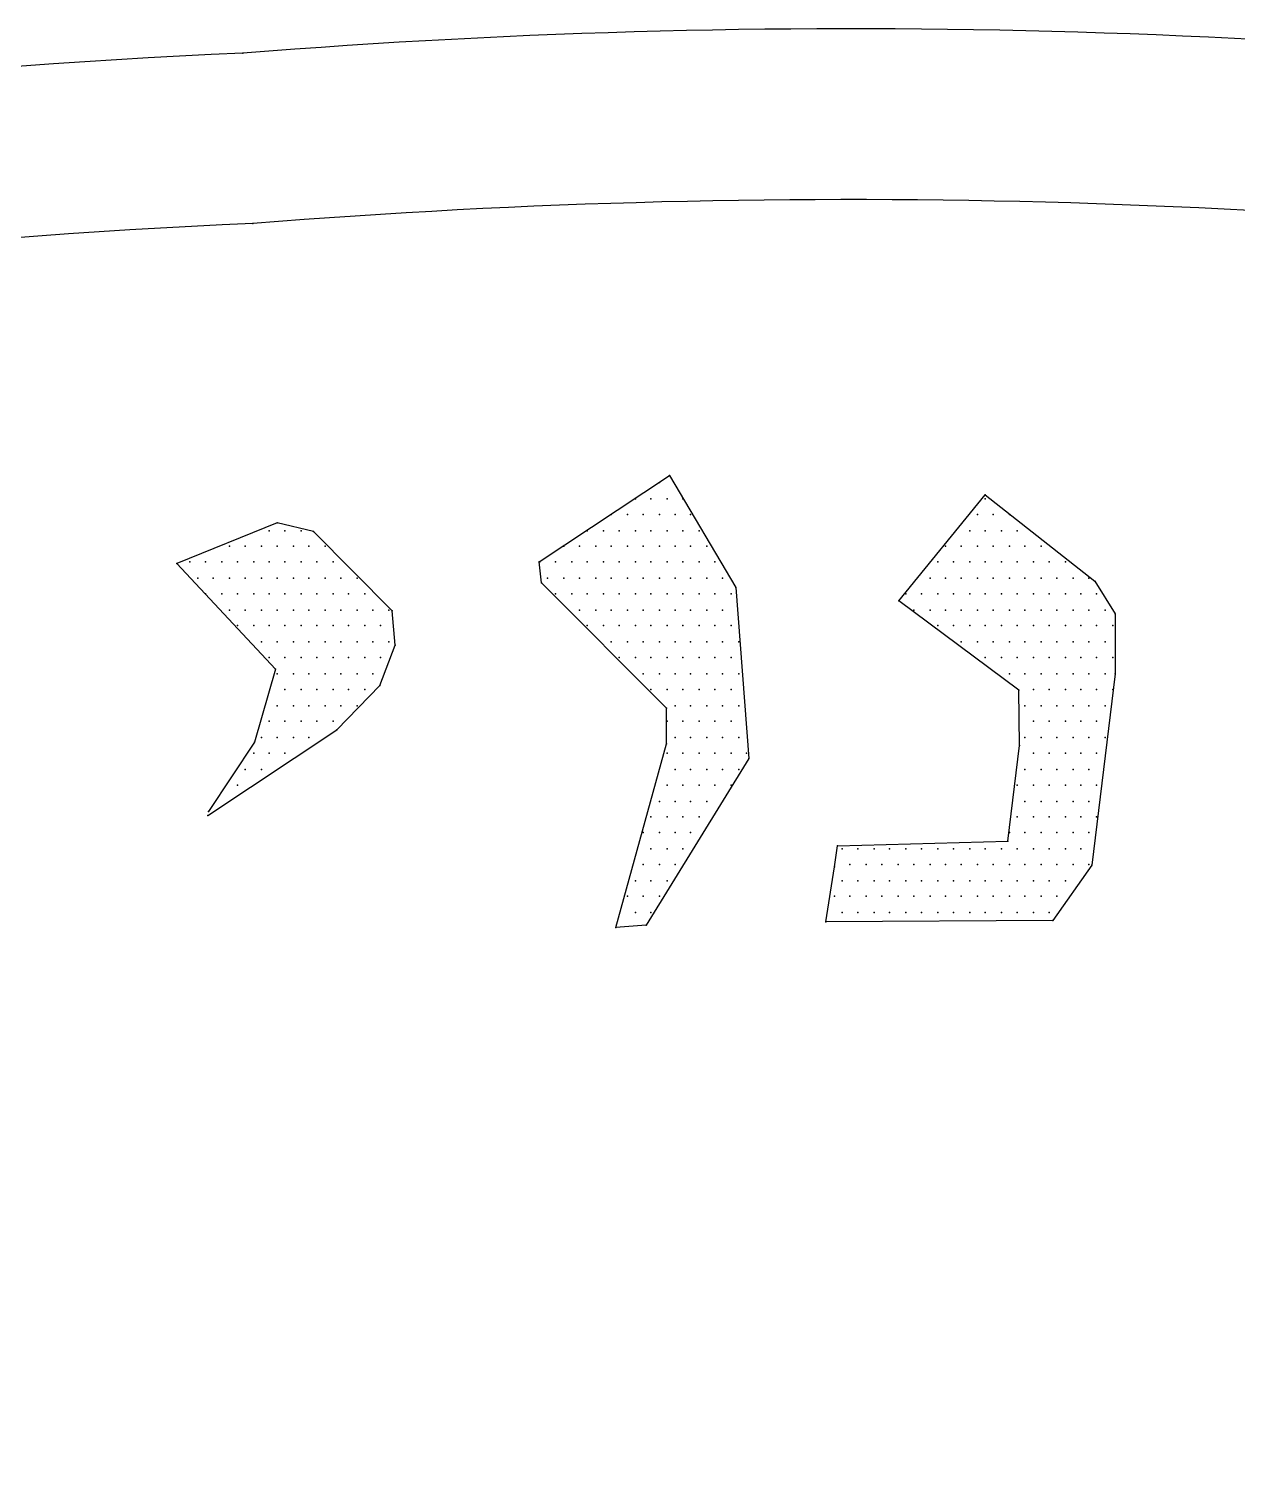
# Model space of a CAD drawing. Extents: x 180421 to 182279, y 668879 to 669787.
# Drawn here: x 180596.57 to 180604.77, y 669624.46 to 669634.25 of the extents above; entities that cross this region are included whole.
import ezdxf

# ---------------------------------------------------------------- set-up
doc = ezdxf.new("R2010")
doc.units = 0
doc.header["$LTSCALE"] = 2.5
doc.header["$MEASUREMENT"] = 0
doc.layers.get('0').update_dxf_attribs({"linetype": 'CONTINUOUS'})
doc.layers.add('KOTERET', color=1, linetype='CONTINUOUS')

# ---------------------------------------------------------------- blocks, each defined once
blk = doc.blocks.new('elipsa')
at = {"layer": 'KOTERET', "color": 1, "linetype": 'Continuous'}
for points in [[(20.3683, 15.4817, 0.06433), (7.6269, 18.997, 0.055067), (-3.6948, 19.3348, 0.081051), (-17.0697, 16.5849, 0.05642), (-25.5411, 12.204, 0.170965), (-32.0544, 4.6087, 0.076819), (-33.0467, 0.117, 0.118306), (-31.4579, -6.7288, 0.129737), (-26.3803, -12.4978, 0.070189), (-16.4416, -17.7337, 0.047922), (-8.9888, -19.6286, 0.049022), (1.6784, -20.3939, 0.072792), (17.2806, -17.6915, 0.1248), (27.5308, -12.0861, 0.103709), (33.1626, -4.1213, 0.036886), (33.5743, -2.3743, 0.106536), (33.2893, 2.7508, 0.106243), (28.2222, 10.4886, 0.106919), (20.3683, 15.4817)], [(-8.7988, -18.4832, 0.049045), (1.6467, -19.2327, 0.072972), (16.9534, -16.5725, 0.125195), (26.7391, -11.2363, 0.103069), (32.0753, -3.7149, 0.035565), (32.4289, -2.1895, 0.105225), (32.1861, 2.3919, 0.105504), (27.4094, 9.6652, 0.107235), (19.9461, 14.405, 0.064474), (7.4632, 17.8464, 0.055181), (-3.6262, 18.1789, 0.081162), (-16.6527, 15.5029, 0.05669), (-24.9288, 11.217, 0.171614), (-30.9723, 4.1918, 0.076301), (-31.8855, 0.0748, 0.117637), (-30.4181, -6.2062, 0.130118), (-25.7153, -11.5424, 0.070334), (-16.0457, -16.6411, 0.047983), (-8.7988, -18.4832)]]:
    blk.add_lwpolyline(points, format="xyb", dxfattribs=at)
at = {"layer": 'KOTERET', "color": 2, "linetype": 'Continuous'}
for points in [[(-1.6838, 15.8829), (-0.7971, 16.4688)], [(-0.7971, 16.4688), (-0.3484, 15.7087)], [(-0.8657, 16.4213), (-0.8657, 16.4213)], [(-1.0293, 16.3104), (-1.0293, 16.3104)], [(-0.9238, 16.3104), (-0.9238, 16.3104)], [(-0.8129, 16.3104), (-0.8129, 16.3104)], [(-0.7074, 16.3104), (-0.7074, 16.3104)], [(0.76, 15.619), (1.3458, 16.3368)], [(1.3458, 16.3368), (2.0901, 15.7509)], [(1.3458, 16.3104), (1.3458, 16.3104)], [(-3.4626, 16.1468), (-4.1434, 15.8723)], [(-3.2145, 16.0887), (-3.4626, 16.1468)], [(-1.193, 16.2049), (-1.193, 16.2049)], [(-1.0821, 16.2049), (-1.0821, 16.2049)], [(-0.9765, 16.2049), (-0.9765, 16.2049)], [(-0.8657, 16.2049), (-0.8657, 16.2049)], [(-0.7601, 16.2049), (-0.7601, 16.2049)], [(-0.6546, 16.2049), (-0.6546, 16.2049)], [(1.2931, 16.2049), (1.2931, 16.2049)], [(1.3986, 16.2049), (1.3986, 16.2049)], [(1.5095, 16.2049), (1.5095, 16.2049)], [(-3.5153, 16.094), (-3.5153, 16.094)], [(-3.4098, 16.094), (-3.4098, 16.094)], [(-3.2989, 16.094), (-3.2989, 16.094)], [(-2.6814, 15.5504), (-3.2145, 16.0887)], [(-1.3566, 16.094), (-1.3566, 16.094)], [(-1.2457, 16.094), (-1.2457, 16.094)], [(-1.1402, 16.094), (-1.1402, 16.094)], [(-1.0293, 16.094), (-1.0293, 16.094)], [(-0.9238, 16.094), (-0.9238, 16.094)], [(-0.8129, 16.094), (-0.8129, 16.094)], [(-0.7074, 16.094), (-0.7074, 16.094)], [(-0.5965, 16.094), (-0.5965, 16.094)], [(1.2403, 16.094), (1.2403, 16.094)], [(1.3458, 16.094), (1.3458, 16.094)], [(1.4567, 16.094), (1.4567, 16.094)], [(1.5622, 16.094), (1.5622, 16.094)], [(-3.7845, 15.9884), (-3.7845, 15.9884)], [(-3.679, 15.9884), (-3.679, 15.9884)], [(-3.5681, 15.9884), (-3.5681, 15.9884)], [(-3.4626, 15.9884), (-3.4626, 15.9884)], [(-3.3517, 15.9884), (-3.3517, 15.9884)], [(-3.2462, 15.9884), (-3.2462, 15.9884)], [(-3.1353, 15.9884), (-3.1353, 15.9884)], [(-1.5149, 15.9884), (-1.5149, 15.9884)], [(-1.4094, 15.9884), (-1.4094, 15.9884)], [(-1.2985, 15.9884), (-1.2985, 15.9884)], [(-1.193, 15.9884), (-1.193, 15.9884)], [(-1.0821, 15.9884), (-1.0821, 15.9884)], [(-0.9765, 15.9884), (-0.9765, 15.9884)], [(-0.8657, 15.9884), (-0.8657, 15.9884)], [(-0.7601, 15.9884), (-0.7601, 15.9884)], [(-0.6546, 15.9884), (-0.6546, 15.9884)], [(-0.5437, 15.9884), (-0.5437, 15.9884)], [(1.0767, 15.9884), (1.0767, 15.9884)], [(1.1822, 15.9884), (1.1822, 15.9884)], [(1.2931, 15.9884), (1.2931, 15.9884)], [(1.3986, 15.9884), (1.3986, 15.9884)], [(1.5095, 15.9884), (1.5095, 15.9884)], [(1.615, 15.9884), (1.615, 15.9884)], [(1.7259, 15.9884), (1.7259, 15.9884)], [(-4.1434, 15.8723), (-3.4731, 15.1545)], [(-4.0537, 15.8829), (-4.0537, 15.8829)], [(-3.9482, 15.8829), (-3.9482, 15.8829)], [(-3.8373, 15.8829), (-3.8373, 15.8829)], [(-3.7317, 15.8829), (-3.7317, 15.8829)], [(-3.6209, 15.8829), (-3.6209, 15.8829)], [(-3.5153, 15.8829), (-3.5153, 15.8829)], [(-3.4098, 15.8829), (-3.4098, 15.8829)], [(-3.2989, 15.8829), (-3.2989, 15.8829)], [(-3.1934, 15.8829), (-3.1934, 15.8829)], [(-3.0825, 15.8829), (-3.0825, 15.8829)], [(-1.668, 15.7404), (-1.6838, 15.8829)], [(-1.6785, 15.8829), (-1.6785, 15.8829)], [(-1.573, 15.8829), (-1.573, 15.8829)], [(-1.4621, 15.8829), (-1.4621, 15.8829)], [(-1.3566, 15.8829), (-1.3566, 15.8829)], [(-1.2457, 15.8829), (-1.2457, 15.8829)], [(-1.1402, 15.8829), (-1.1402, 15.8829)], [(-1.0293, 15.8829), (-1.0293, 15.8829)], [(-0.9238, 15.8829), (-0.9238, 15.8829)], [(-0.8129, 15.8829), (-0.8129, 15.8829)], [(-0.7074, 15.8829), (-0.7074, 15.8829)], [(-0.5965, 15.8829), (-0.5965, 15.8829)], [(-0.491, 15.8829), (-0.491, 15.8829)], [(1.0239, 15.8829), (1.0239, 15.8829)], [(1.1294, 15.8829), (1.1294, 15.8829)], [(1.2403, 15.8829), (1.2403, 15.8829)], [(1.3458, 15.8829), (1.3458, 15.8829)], [(1.4567, 15.8829), (1.4567, 15.8829)], [(1.5622, 15.8829), (1.5622, 15.8829)], [(1.6731, 15.8829), (1.6731, 15.8829)], [(1.7787, 15.8829), (1.7787, 15.8829)], [(1.8895, 15.8829), (1.8895, 15.8829)], [(-4.0009, 15.772), (-4.0009, 15.772)], [(-3.8954, 15.772), (-3.8954, 15.772)], [(-3.7845, 15.772), (-3.7845, 15.772)], [(-3.679, 15.772), (-3.679, 15.772)], [(-3.5681, 15.772), (-3.5681, 15.772)], [(-3.4626, 15.772), (-3.4626, 15.772)], [(-3.3517, 15.772), (-3.3517, 15.772)], [(-3.2462, 15.772), (-3.2462, 15.772)], [(-3.1353, 15.772), (-3.1353, 15.772)], [(-3.0298, 15.772), (-3.0298, 15.772)], [(-2.9189, 15.772), (-2.9189, 15.772)], [(-1.6258, 15.772), (-1.6258, 15.772)], [(-1.5149, 15.772), (-1.5149, 15.772)], [(-1.4094, 15.772), (-1.4094, 15.772)], [(-1.2985, 15.772), (-1.2985, 15.772)], [(-1.193, 15.772), (-1.193, 15.772)], [(-1.0821, 15.772), (-1.0821, 15.772)], [(-0.9765, 15.772), (-0.9765, 15.772)], [(-0.8657, 15.772), (-0.8657, 15.772)], [(-0.7601, 15.772), (-0.7601, 15.772)], [(-0.6546, 15.772), (-0.6546, 15.772)], [(-0.5437, 15.772), (-0.5437, 15.772)], [(-0.4382, 15.772), (-0.4382, 15.772)], [(0.9711, 15.772), (0.9711, 15.772)], [(1.0767, 15.772), (1.0767, 15.772)], [(1.1822, 15.772), (1.1822, 15.772)], [(1.2931, 15.772), (1.2931, 15.772)], [(1.3986, 15.772), (1.3986, 15.772)], [(1.5095, 15.772), (1.5095, 15.772)], [(1.615, 15.772), (1.615, 15.772)], [(1.7259, 15.772), (1.7259, 15.772)], [(1.8314, 15.772), (1.8314, 15.772)], [(1.9423, 15.772), (1.9423, 15.772)], [(2.0478, 15.772), (2.0478, 15.772)], [(2.0901, 15.7509), (2.2273, 15.5292)], [(-3.9482, 15.6665), (-3.9482, 15.6665)], [(-3.8373, 15.6665), (-3.8373, 15.6665)], [(-3.7317, 15.6665), (-3.7317, 15.6665)], [(-3.6209, 15.6665), (-3.6209, 15.6665)], [(-3.5153, 15.6665), (-3.5153, 15.6665)], [(-3.4098, 15.6665), (-3.4098, 15.6665)], [(-3.2989, 15.6665), (-3.2989, 15.6665)], [(-3.1934, 15.6665), (-3.1934, 15.6665)], [(-3.0825, 15.6665), (-3.0825, 15.6665)], [(-2.977, 15.6665), (-2.977, 15.6665)], [(-2.8661, 15.6665), (-2.8661, 15.6665)], [(-0.8182, 14.8906), (-1.668, 15.7404)], [(-1.573, 15.6665), (-1.573, 15.6665)], [(-1.4621, 15.6665), (-1.4621, 15.6665)], [(-1.3566, 15.6665), (-1.3566, 15.6665)], [(-1.2457, 15.6665), (-1.2457, 15.6665)], [(-1.1402, 15.6665), (-1.1402, 15.6665)], [(-1.0293, 15.6665), (-1.0293, 15.6665)], [(-0.9238, 15.6665), (-0.9238, 15.6665)], [(-0.8129, 15.6665), (-0.8129, 15.6665)], [(-0.7074, 15.6665), (-0.7074, 15.6665)], [(-0.5965, 15.6665), (-0.5965, 15.6665)], [(-0.491, 15.6665), (-0.491, 15.6665)], [(-0.3801, 15.6665), (-0.3801, 15.6665)], [(-0.3484, 15.7087), (-0.2587, 14.5475)], [(0.8075, 15.6665), (0.8075, 15.6665)], [(0.913, 15.6665), (0.913, 15.6665)], [(1.0239, 15.6665), (1.0239, 15.6665)], [(1.1294, 15.6665), (1.1294, 15.6665)], [(1.2403, 15.6665), (1.2403, 15.6665)], [(1.3458, 15.6665), (1.3458, 15.6665)], [(1.4567, 15.6665), (1.4567, 15.6665)], [(1.5622, 15.6665), (1.5622, 15.6665)], [(1.6731, 15.6665), (1.6731, 15.6665)], [(1.7787, 15.6665), (1.7787, 15.6665)], [(1.8895, 15.6665), (1.8895, 15.6665)], [(1.9951, 15.6665), (1.9951, 15.6665)], [(2.1006, 15.6665), (2.1006, 15.6665)], [(-3.7845, 15.5556), (-3.7845, 15.5556)], [(-3.679, 15.5556), (-3.679, 15.5556)], [(-3.5681, 15.5556), (-3.5681, 15.5556)], [(-3.4626, 15.5556), (-3.4626, 15.5556)], [(-3.3517, 15.5556), (-3.3517, 15.5556)], [(-3.2462, 15.5556), (-3.2462, 15.5556)], [(-3.1353, 15.5556), (-3.1353, 15.5556)], [(-3.0298, 15.5556), (-3.0298, 15.5556)], [(-2.9189, 15.5556), (-2.9189, 15.5556)], [(-2.8133, 15.5556), (-2.8133, 15.5556)], [(-2.7025, 15.5556), (-2.7025, 15.5556)], [(-1.4094, 15.5556), (-1.4094, 15.5556)], [(-1.2985, 15.5556), (-1.2985, 15.5556)], [(-1.193, 15.5556), (-1.193, 15.5556)], [(-1.0821, 15.5556), (-1.0821, 15.5556)], [(-0.9765, 15.5556), (-0.9765, 15.5556)], [(-0.8657, 15.5556), (-0.8657, 15.5556)], [(-0.7601, 15.5556), (-0.7601, 15.5556)], [(-0.6546, 15.5556), (-0.6546, 15.5556)], [(-0.5437, 15.5556), (-0.5437, 15.5556)], [(-0.4382, 15.5556), (-0.4382, 15.5556)], [(1.5728, 15.012), (0.76, 15.619)], [(0.8603, 15.5556), (0.8603, 15.5556)], [(0.9711, 15.5556), (0.9711, 15.5556)], [(1.0767, 15.5556), (1.0767, 15.5556)], [(1.1822, 15.5556), (1.1822, 15.5556)], [(1.2931, 15.5556), (1.2931, 15.5556)], [(1.3986, 15.5556), (1.3986, 15.5556)], [(1.5095, 15.5556), (1.5095, 15.5556)], [(1.615, 15.5556), (1.615, 15.5556)], [(1.7259, 15.5556), (1.7259, 15.5556)], [(1.8314, 15.5556), (1.8314, 15.5556)], [(1.9423, 15.5556), (1.9423, 15.5556)], [(2.0478, 15.5556), (2.0478, 15.5556)], [(2.1587, 15.5556), (2.1587, 15.5556)], [(-2.6603, 15.3181), (-2.6814, 15.5504)], [(2.2273, 15.5292), (2.2273, 15.1228)], [(-3.7317, 15.4501), (-3.7317, 15.4501)], [(-3.6209, 15.4501), (-3.6209, 15.4501)], [(-3.5153, 15.4501), (-3.5153, 15.4501)], [(-3.4098, 15.4501), (-3.4098, 15.4501)], [(-3.2989, 15.4501), (-3.2989, 15.4501)], [(-3.1934, 15.4501), (-3.1934, 15.4501)], [(-3.0825, 15.4501), (-3.0825, 15.4501)], [(-2.977, 15.4501), (-2.977, 15.4501)], [(-2.8661, 15.4501), (-2.8661, 15.4501)], [(-2.7606, 15.4501), (-2.7606, 15.4501)], [(-1.3566, 15.4501), (-1.3566, 15.4501)], [(-1.2457, 15.4501), (-1.2457, 15.4501)], [(-1.1402, 15.4501), (-1.1402, 15.4501)], [(-1.0293, 15.4501), (-1.0293, 15.4501)], [(-0.9238, 15.4501), (-0.9238, 15.4501)], [(-0.8129, 15.4501), (-0.8129, 15.4501)], [(-0.7074, 15.4501), (-0.7074, 15.4501)], [(-0.5965, 15.4501), (-0.5965, 15.4501)], [(-0.491, 15.4501), (-0.491, 15.4501)], [(-0.3801, 15.4501), (-0.3801, 15.4501)], [(1.0239, 15.4501), (1.0239, 15.4501)], [(1.1294, 15.4501), (1.1294, 15.4501)], [(1.2403, 15.4501), (1.2403, 15.4501)], [(1.3458, 15.4501), (1.3458, 15.4501)], [(1.4567, 15.4501), (1.4567, 15.4501)], [(1.5622, 15.4501), (1.5622, 15.4501)], [(1.6731, 15.4501), (1.6731, 15.4501)], [(1.7787, 15.4501), (1.7787, 15.4501)], [(1.8895, 15.4501), (1.8895, 15.4501)], [(1.9951, 15.4501), (1.9951, 15.4501)], [(2.1006, 15.4501), (2.1006, 15.4501)], [(2.2115, 15.4501), (2.2115, 15.4501)], [(-3.5681, 15.3392), (-3.5681, 15.3392)], [(-3.4626, 15.3392), (-3.4626, 15.3392)], [(-3.3517, 15.3392), (-3.3517, 15.3392)], [(-3.2462, 15.3392), (-3.2462, 15.3392)], [(-3.1353, 15.3392), (-3.1353, 15.3392)], [(-3.0298, 15.3392), (-3.0298, 15.3392)], [(-2.9189, 15.3392), (-2.9189, 15.3392)], [(-2.8133, 15.3392), (-2.8133, 15.3392)], [(-2.7658, 15.0437), (-2.6603, 15.3181)], [(-2.7025, 15.3392), (-2.7025, 15.3392)], [(-1.193, 15.3392), (-1.193, 15.3392)], [(-1.0821, 15.3392), (-1.0821, 15.3392)], [(-0.9765, 15.3392), (-0.9765, 15.3392)], [(-0.8657, 15.3392), (-0.8657, 15.3392)], [(-0.7601, 15.3392), (-0.7601, 15.3392)], [(-0.6546, 15.3392), (-0.6546, 15.3392)], [(-0.5437, 15.3392), (-0.5437, 15.3392)], [(-0.4382, 15.3392), (-0.4382, 15.3392)], [(-0.3273, 15.3392), (-0.3273, 15.3392)], [(1.1822, 15.3392), (1.1822, 15.3392)], [(1.2931, 15.3392), (1.2931, 15.3392)], [(1.3986, 15.3392), (1.3986, 15.3392)], [(1.5095, 15.3392), (1.5095, 15.3392)], [(1.615, 15.3392), (1.615, 15.3392)], [(1.7259, 15.3392), (1.7259, 15.3392)], [(1.8314, 15.3392), (1.8314, 15.3392)], [(1.9423, 15.3392), (1.9423, 15.3392)], [(2.0478, 15.3392), (2.0478, 15.3392)], [(2.1587, 15.3392), (2.1587, 15.3392)], [(-3.5153, 15.2337), (-3.5153, 15.2337)], [(-3.4098, 15.2337), (-3.4098, 15.2337)], [(-3.2989, 15.2337), (-3.2989, 15.2337)], [(-3.1934, 15.2337), (-3.1934, 15.2337)], [(-3.0825, 15.2337), (-3.0825, 15.2337)], [(-2.977, 15.2337), (-2.977, 15.2337)], [(-2.8661, 15.2337), (-2.8661, 15.2337)], [(-2.7606, 15.2337), (-2.7606, 15.2337)], [(-1.1402, 15.2337), (-1.1402, 15.2337)], [(-1.0293, 15.2337), (-1.0293, 15.2337)], [(-0.9238, 15.2337), (-0.9238, 15.2337)], [(-0.8129, 15.2337), (-0.8129, 15.2337)], [(-0.7074, 15.2337), (-0.7074, 15.2337)], [(-0.5965, 15.2337), (-0.5965, 15.2337)], [(-0.491, 15.2337), (-0.491, 15.2337)], [(-0.3801, 15.2337), (-0.3801, 15.2337)], [(1.3458, 15.2337), (1.3458, 15.2337)], [(1.4567, 15.2337), (1.4567, 15.2337)], [(1.5622, 15.2337), (1.5622, 15.2337)], [(1.6731, 15.2337), (1.6731, 15.2337)], [(1.7787, 15.2337), (1.7787, 15.2337)], [(1.8895, 15.2337), (1.8895, 15.2337)], [(1.9951, 15.2337), (1.9951, 15.2337)], [(2.1006, 15.2337), (2.1006, 15.2337)], [(2.2115, 15.2337), (2.2115, 15.2337)], [(-3.4731, 15.1545), (-3.6156, 14.6584)], [(-3.4626, 15.1228), (-3.4626, 15.1228)], [(-3.3517, 15.1228), (-3.3517, 15.1228)], [(-3.2462, 15.1228), (-3.2462, 15.1228)], [(-3.1353, 15.1228), (-3.1353, 15.1228)], [(-3.0298, 15.1228), (-3.0298, 15.1228)], [(-2.9189, 15.1228), (-2.9189, 15.1228)], [(-2.8133, 15.1228), (-2.8133, 15.1228)], [(-0.9765, 15.1228), (-0.9765, 15.1228)], [(-0.8657, 15.1228), (-0.8657, 15.1228)], [(-0.7601, 15.1228), (-0.7601, 15.1228)], [(-0.6546, 15.1228), (-0.6546, 15.1228)], [(-0.5437, 15.1228), (-0.5437, 15.1228)], [(-0.4382, 15.1228), (-0.4382, 15.1228)], [(-0.3273, 15.1228), (-0.3273, 15.1228)], [(1.5095, 15.1228), (1.5095, 15.1228)], [(1.615, 15.1228), (1.615, 15.1228)], [(1.7259, 15.1228), (1.7259, 15.1228)], [(1.8314, 15.1228), (1.8314, 15.1228)], [(1.9423, 15.1228), (1.9423, 15.1228)], [(2.0478, 15.1228), (2.0478, 15.1228)], [(2.2273, 15.1228), (2.069, 13.8244)], [(2.1587, 15.1228), (2.1587, 15.1228)], [(-3.4098, 15.0173), (-3.4098, 15.0173)], [(-3.2989, 15.0173), (-3.2989, 15.0173)], [(-3.1934, 15.0173), (-3.1934, 15.0173)], [(-3.0825, 15.0173), (-3.0825, 15.0173)], [(-3.0561, 14.7428), (-2.7658, 15.0437)], [(-2.977, 15.0173), (-2.977, 15.0173)], [(-2.8661, 15.0173), (-2.8661, 15.0173)], [(-0.9238, 15.0173), (-0.9238, 15.0173)], [(-0.8129, 15.0173), (-0.8129, 15.0173)], [(-0.7074, 15.0173), (-0.7074, 15.0173)], [(-0.5965, 15.0173), (-0.5965, 15.0173)], [(-0.491, 15.0173), (-0.491, 15.0173)], [(-0.3801, 15.0173), (-0.3801, 15.0173)], [(1.5781, 14.6372), (1.5728, 15.012)], [(1.6731, 15.0173), (1.6731, 15.0173)], [(1.7787, 15.0173), (1.7787, 15.0173)], [(1.8895, 15.0173), (1.8895, 15.0173)], [(1.9951, 15.0173), (1.9951, 15.0173)], [(2.1006, 15.0173), (2.1006, 15.0173)], [(2.2115, 15.0173), (2.2115, 15.0173)], [(-3.4626, 14.9064), (-3.4626, 14.9064)], [(-3.3517, 14.9064), (-3.3517, 14.9064)], [(-3.2462, 14.9064), (-3.2462, 14.9064)], [(-3.1353, 14.9064), (-3.1353, 14.9064)], [(-3.0298, 14.9064), (-3.0298, 14.9064)], [(-2.9189, 14.9064), (-2.9189, 14.9064)], [(-0.8182, 14.6478), (-0.8182, 14.8906)], [(-0.7601, 14.9064), (-0.7601, 14.9064)], [(-0.6546, 14.9064), (-0.6546, 14.9064)], [(-0.5437, 14.9064), (-0.5437, 14.9064)], [(-0.4382, 14.9064), (-0.4382, 14.9064)], [(-0.3273, 14.9064), (-0.3273, 14.9064)], [(1.615, 14.9064), (1.615, 14.9064)], [(1.7259, 14.9064), (1.7259, 14.9064)], [(1.8314, 14.9064), (1.8314, 14.9064)], [(1.9423, 14.9064), (1.9423, 14.9064)], [(2.0478, 14.9064), (2.0478, 14.9064)], [(2.1587, 14.9064), (2.1587, 14.9064)], [(-3.5153, 14.8009), (-3.5153, 14.8009)], [(-3.4098, 14.8009), (-3.4098, 14.8009)], [(-3.2989, 14.8009), (-3.2989, 14.8009)], [(-3.1934, 14.8009), (-3.1934, 14.8009)], [(-3.0825, 14.8009), (-3.0825, 14.8009)], [(-0.8129, 14.8009), (-0.8129, 14.8009)], [(-0.7074, 14.8009), (-0.7074, 14.8009)], [(-0.5965, 14.8009), (-0.5965, 14.8009)], [(-0.491, 14.8009), (-0.491, 14.8009)], [(-0.3801, 14.8009), (-0.3801, 14.8009)], [(1.6731, 14.8009), (1.6731, 14.8009)], [(1.7787, 14.8009), (1.7787, 14.8009)], [(1.8895, 14.8009), (1.8895, 14.8009)], [(1.9951, 14.8009), (1.9951, 14.8009)], [(2.1006, 14.8009), (2.1006, 14.8009)], [(-3.9323, 14.1622), (-3.0561, 14.7428)], [(-3.5681, 14.69), (-3.5681, 14.69)], [(-3.4626, 14.69), (-3.4626, 14.69)], [(-3.3517, 14.69), (-3.3517, 14.69)], [(-3.2462, 14.69), (-3.2462, 14.69)], [(-0.7601, 14.69), (-0.7601, 14.69)], [(-0.6546, 14.69), (-0.6546, 14.69)], [(-0.5437, 14.69), (-0.5437, 14.69)], [(-0.4382, 14.69), (-0.4382, 14.69)], [(-0.3273, 14.69), (-0.3273, 14.69)], [(1.615, 14.69), (1.615, 14.69)], [(1.7259, 14.69), (1.7259, 14.69)], [(1.8314, 14.69), (1.8314, 14.69)], [(1.9423, 14.69), (1.9423, 14.69)], [(2.0478, 14.69), (2.0478, 14.69)], [(2.1587, 14.69), (2.1587, 14.69)], [(-3.6156, 14.6584), (-3.927, 14.1886)], [(-3.6209, 14.5845), (-3.6209, 14.5845)], [(-3.5153, 14.5845), (-3.5153, 14.5845)], [(-3.4098, 14.5845), (-3.4098, 14.5845)], [(-1.1613, 13.4021), (-0.8182, 14.6478)], [(-0.8129, 14.5845), (-0.8129, 14.5845)], [(-0.7074, 14.5845), (-0.7074, 14.5845)], [(-0.5965, 14.5845), (-0.5965, 14.5845)], [(-0.491, 14.5845), (-0.491, 14.5845)], [(-0.3801, 14.5845), (-0.3801, 14.5845)], [(-0.2746, 14.5845), (-0.2746, 14.5845)], [(1.4989, 13.988), (1.5781, 14.6372)], [(1.6731, 14.5845), (1.6731, 14.5845)], [(1.7787, 14.5845), (1.7787, 14.5845)], [(1.8895, 14.5845), (1.8895, 14.5845)], [(1.9951, 14.5845), (1.9951, 14.5845)], [(2.1006, 14.5845), (2.1006, 14.5845)], [(-0.2587, 14.5475), (-0.9554, 13.418)], [(-3.679, 14.4736), (-3.679, 14.4736)], [(-3.5681, 14.4736), (-3.5681, 14.4736)], [(-0.7601, 14.4736), (-0.7601, 14.4736)], [(-0.6546, 14.4736), (-0.6546, 14.4736)], [(-0.5437, 14.4736), (-0.5437, 14.4736)], [(-0.4382, 14.4736), (-0.4382, 14.4736)], [(-0.3273, 14.4736), (-0.3273, 14.4736)], [(1.615, 14.4736), (1.615, 14.4736)], [(1.7259, 14.4736), (1.7259, 14.4736)], [(1.8314, 14.4736), (1.8314, 14.4736)], [(1.9423, 14.4736), (1.9423, 14.4736)], [(2.0478, 14.4736), (2.0478, 14.4736)], [(-3.7317, 14.3681), (-3.7317, 14.3681)], [(-0.8129, 14.3681), (-0.8129, 14.3681)], [(-0.7074, 14.3681), (-0.7074, 14.3681)], [(-0.5965, 14.3681), (-0.5965, 14.3681)], [(-0.491, 14.3681), (-0.491, 14.3681)], [(-0.3801, 14.3681), (-0.3801, 14.3681)], [(1.5622, 14.3681), (1.5622, 14.3681)], [(1.6731, 14.3681), (1.6731, 14.3681)], [(1.7787, 14.3681), (1.7787, 14.3681)], [(1.8895, 14.3681), (1.8895, 14.3681)], [(1.9951, 14.3681), (1.9951, 14.3681)], [(2.1006, 14.3681), (2.1006, 14.3681)], [(-0.8657, 14.2572), (-0.8657, 14.2572)], [(-0.7601, 14.2572), (-0.7601, 14.2572)], [(-0.6546, 14.2572), (-0.6546, 14.2572)], [(-0.5437, 14.2572), (-0.5437, 14.2572)], [(1.615, 14.2572), (1.615, 14.2572)], [(1.7259, 14.2572), (1.7259, 14.2572)], [(1.8314, 14.2572), (1.8314, 14.2572)], [(1.9423, 14.2572), (1.9423, 14.2572)], [(2.0478, 14.2572), (2.0478, 14.2572)], [(-0.9238, 14.1516), (-0.9238, 14.1516)], [(-0.8129, 14.1516), (-0.8129, 14.1516)], [(-0.7074, 14.1516), (-0.7074, 14.1516)], [(-0.5965, 14.1516), (-0.5965, 14.1516)], [(1.5622, 14.1516), (1.5622, 14.1516)], [(1.6731, 14.1516), (1.6731, 14.1516)], [(1.7787, 14.1516), (1.7787, 14.1516)], [(1.8895, 14.1516), (1.8895, 14.1516)], [(1.9951, 14.1516), (1.9951, 14.1516)], [(2.1006, 14.1516), (2.1006, 14.1516)], [(-0.9765, 14.0461), (-0.9765, 14.0461)], [(-0.8657, 14.0461), (-0.8657, 14.0461)], [(-0.7601, 14.0461), (-0.7601, 14.0461)], [(-0.6546, 14.0461), (-0.6546, 14.0461)], [(1.5095, 14.0461), (1.5095, 14.0461)], [(1.615, 14.0461), (1.615, 14.0461)], [(1.7259, 14.0461), (1.7259, 14.0461)], [(1.8314, 14.0461), (1.8314, 14.0461)], [(1.9423, 14.0461), (1.9423, 14.0461)], [(2.0478, 14.0461), (2.0478, 14.0461)], [(-0.9238, 13.9352), (-0.9238, 13.9352)], [(-0.8129, 13.9352), (-0.8129, 13.9352)], [(-0.7074, 13.9352), (-0.7074, 13.9352)], [(0.3219, 13.8138), (0.343, 13.9564)], [(0.343, 13.9564), (1.4989, 13.988)], [(0.3747, 13.9352), (0.3747, 13.9352)], [(0.4802, 13.9352), (0.4802, 13.9352)], [(0.5911, 13.9352), (0.5911, 13.9352)], [(0.6966, 13.9352), (0.6966, 13.9352)], [(0.8075, 13.9352), (0.8075, 13.9352)], [(0.913, 13.9352), (0.913, 13.9352)], [(1.0239, 13.9352), (1.0239, 13.9352)], [(1.1294, 13.9352), (1.1294, 13.9352)], [(1.2403, 13.9352), (1.2403, 13.9352)], [(1.3458, 13.9352), (1.3458, 13.9352)], [(1.4567, 13.9352), (1.4567, 13.9352)], [(1.5622, 13.9352), (1.5622, 13.9352)], [(1.6731, 13.9352), (1.6731, 13.9352)], [(1.7787, 13.9352), (1.7787, 13.9352)], [(1.8895, 13.9352), (1.8895, 13.9352)], [(1.9951, 13.9352), (1.9951, 13.9352)], [(-0.9765, 13.8297), (-0.9765, 13.8297)], [(-0.8657, 13.8297), (-0.8657, 13.8297)], [(-0.7601, 13.8297), (-0.7601, 13.8297)], [(0.2638, 13.4391), (0.3219, 13.8138)], [(0.4274, 13.8297), (0.4274, 13.8297)], [(0.5383, 13.8297), (0.5383, 13.8297)], [(0.6438, 13.8297), (0.6438, 13.8297)], [(0.7547, 13.8297), (0.7547, 13.8297)], [(0.8603, 13.8297), (0.8603, 13.8297)], [(0.9711, 13.8297), (0.9711, 13.8297)], [(1.0767, 13.8297), (1.0767, 13.8297)], [(1.1822, 13.8297), (1.1822, 13.8297)], [(1.2931, 13.8297), (1.2931, 13.8297)], [(1.3986, 13.8297), (1.3986, 13.8297)], [(1.5095, 13.8297), (1.5095, 13.8297)], [(1.615, 13.8297), (1.615, 13.8297)], [(1.7259, 13.8297), (1.7259, 13.8297)], [(2.069, 13.8244), (1.805, 13.4497)], [(1.8314, 13.8297), (1.8314, 13.8297)], [(1.9423, 13.8297), (1.9423, 13.8297)], [(2.0478, 13.8297), (2.0478, 13.8297)], [(-1.0293, 13.7188), (-1.0293, 13.7188)], [(-0.9238, 13.7188), (-0.9238, 13.7188)], [(-0.8129, 13.7188), (-0.8129, 13.7188)], [(0.3747, 13.7188), (0.3747, 13.7188)], [(0.4802, 13.7188), (0.4802, 13.7188)], [(0.5911, 13.7188), (0.5911, 13.7188)], [(0.6966, 13.7188), (0.6966, 13.7188)], [(0.8075, 13.7188), (0.8075, 13.7188)], [(0.913, 13.7188), (0.913, 13.7188)], [(1.0239, 13.7188), (1.0239, 13.7188)], [(1.1294, 13.7188), (1.1294, 13.7188)], [(1.2403, 13.7188), (1.2403, 13.7188)], [(1.3458, 13.7188), (1.3458, 13.7188)], [(1.4567, 13.7188), (1.4567, 13.7188)], [(1.5622, 13.7188), (1.5622, 13.7188)], [(1.6731, 13.7188), (1.6731, 13.7188)], [(1.7787, 13.7188), (1.7787, 13.7188)], [(1.8895, 13.7188), (1.8895, 13.7188)], [(-1.0821, 13.6133), (-1.0821, 13.6133)], [(-0.9765, 13.6133), (-0.9765, 13.6133)], [(-0.8657, 13.6133), (-0.8657, 13.6133)], [(0.3219, 13.6133), (0.3219, 13.6133)], [(0.4274, 13.6133), (0.4274, 13.6133)], [(0.5383, 13.6133), (0.5383, 13.6133)], [(0.6438, 13.6133), (0.6438, 13.6133)], [(0.7547, 13.6133), (0.7547, 13.6133)], [(0.8603, 13.6133), (0.8603, 13.6133)], [(0.9711, 13.6133), (0.9711, 13.6133)], [(1.0767, 13.6133), (1.0767, 13.6133)], [(1.1822, 13.6133), (1.1822, 13.6133)], [(1.2931, 13.6133), (1.2931, 13.6133)], [(1.3986, 13.6133), (1.3986, 13.6133)], [(1.5095, 13.6133), (1.5095, 13.6133)], [(1.615, 13.6133), (1.615, 13.6133)], [(1.7259, 13.6133), (1.7259, 13.6133)], [(1.8314, 13.6133), (1.8314, 13.6133)], [(-1.0293, 13.5024), (-1.0293, 13.5024)], [(-0.9238, 13.5024), (-0.9238, 13.5024)], [(0.3747, 13.5024), (0.3747, 13.5024)], [(0.4802, 13.5024), (0.4802, 13.5024)], [(0.5911, 13.5024), (0.5911, 13.5024)], [(0.6966, 13.5024), (0.6966, 13.5024)], [(0.8075, 13.5024), (0.8075, 13.5024)], [(0.913, 13.5024), (0.913, 13.5024)], [(1.0239, 13.5024), (1.0239, 13.5024)], [(1.1294, 13.5024), (1.1294, 13.5024)], [(1.2403, 13.5024), (1.2403, 13.5024)], [(1.3458, 13.5024), (1.3458, 13.5024)], [(1.4567, 13.5024), (1.4567, 13.5024)], [(1.5622, 13.5024), (1.5622, 13.5024)], [(1.6731, 13.5024), (1.6731, 13.5024)], [(1.7787, 13.5024), (1.7787, 13.5024)], [(-0.9554, 13.418), (-1.1613, 13.4021)], [(1.805, 13.4497), (0.2638, 13.4391)]]:
    blk.add_lwpolyline(points, dxfattribs=at)
at = {"layer": 'KOTERET', "color": 1}
for p in [(-3.6948, 19.3348), (-3.6262, 18.1789), (-0.7971, 16.4688), (-0.7971, 16.4688), (-0.8657, 16.4213), (-0.8657, 16.4213), (-1.0293, 16.3104), (-1.0293, 16.3104), (-0.9238, 16.3104), (-0.9238, 16.3104), (-0.8129, 16.3104), (-0.8129, 16.3104), (-0.7074, 16.3104), (-0.7074, 16.3104), (1.3458, 16.3368), (1.3458, 16.3368), (1.3458, 16.3104), (1.3458, 16.3104), (-3.4626, 16.1468), (-3.4626, 16.1468), (-1.193, 16.2049), (-1.193, 16.2049), (-1.0821, 16.2049), (-1.0821, 16.2049), (-0.9765, 16.2049), (-0.9765, 16.2049), (-0.8657, 16.2049), (-0.8657, 16.2049), (-0.7601, 16.2049), (-0.7601, 16.2049), (-0.6546, 16.2049), (-0.6546, 16.2049), (1.2931, 16.2049), (1.2931, 16.2049), (1.3986, 16.2049), (1.3986, 16.2049), (1.5095, 16.2049), (1.5095, 16.2049), (-3.5153, 16.094), (-3.5153, 16.094), (-3.4098, 16.094), (-3.4098, 16.094), (-3.2989, 16.094), (-3.2989, 16.094), (-3.2145, 16.0887), (-3.2145, 16.0887), (-1.3566, 16.094), (-1.3566, 16.094), (-1.2457, 16.094), (-1.2457, 16.094), (-1.1402, 16.094), (-1.1402, 16.094), (-1.0293, 16.094), (-1.0293, 16.094), (-0.9238, 16.094), (-0.9238, 16.094), (-0.8129, 16.094), (-0.8129, 16.094), (-0.7074, 16.094), (-0.7074, 16.094), (-0.5965, 16.094), (-0.5965, 16.094), (1.2403, 16.094), (1.2403, 16.094), (1.3458, 16.094), (1.3458, 16.094), (1.4567, 16.094), (1.4567, 16.094), (1.5622, 16.094), (1.5622, 16.094), (-3.7845, 15.9884), (-3.7845, 15.9884), (-3.679, 15.9884), (-3.679, 15.9884), (-3.5681, 15.9884), (-3.5681, 15.9884), (-3.4626, 15.9884), (-3.4626, 15.9884), (-3.3517, 15.9884), (-3.3517, 15.9884), (-3.2462, 15.9884), (-3.2462, 15.9884), (-3.1353, 15.9884), (-3.1353, 15.9884), (-1.5149, 15.9884), (-1.5149, 15.9884), (-1.4094, 15.9884), (-1.4094, 15.9884), (-1.2985, 15.9884), (-1.2985, 15.9884), (-1.193, 15.9884), (-1.193, 15.9884), (-1.0821, 15.9884), (-1.0821, 15.9884), (-0.9765, 15.9884), (-0.9765, 15.9884), (-0.8657, 15.9884), (-0.8657, 15.9884), (-0.7601, 15.9884), (-0.7601, 15.9884), (-0.6546, 15.9884), (-0.6546, 15.9884), (-0.5437, 15.9884), (-0.5437, 15.9884), (1.0767, 15.9884), (1.0767, 15.9884), (1.1822, 15.9884), (1.1822, 15.9884), (1.2931, 15.9884), (1.2931, 15.9884), (1.3986, 15.9884), (1.3986, 15.9884), (1.5095, 15.9884), (1.5095, 15.9884), (1.615, 15.9884), (1.615, 15.9884), (1.7259, 15.9884), (1.7259, 15.9884), (-4.1434, 15.8723), (-4.1434, 15.8723), (-4.0537, 15.8829), (-4.0537, 15.8829), (-3.9482, 15.8829), (-3.9482, 15.8829), (-3.8373, 15.8829), (-3.8373, 15.8829), (-3.7317, 15.8829), (-3.7317, 15.8829), (-3.6209, 15.8829), (-3.6209, 15.8829), (-3.5153, 15.8829), (-3.5153, 15.8829), (-3.4098, 15.8829), (-3.4098, 15.8829), (-3.2989, 15.8829), (-3.2989, 15.8829), (-3.1934, 15.8829), (-3.1934, 15.8829), (-3.0825, 15.8829), (-3.0825, 15.8829), (-1.6838, 15.8829), (-1.6838, 15.8829), (-1.6785, 15.8829), (-1.6785, 15.8829), (-1.573, 15.8829), (-1.573, 15.8829), (-1.4621, 15.8829), (-1.4621, 15.8829), (-1.3566, 15.8829), (-1.3566, 15.8829), (-1.2457, 15.8829), (-1.2457, 15.8829), (-1.1402, 15.8829), (-1.1402, 15.8829), (-1.0293, 15.8829), (-1.0293, 15.8829), (-0.9238, 15.8829), (-0.9238, 15.8829), (-0.8129, 15.8829), (-0.8129, 15.8829), (-0.7074, 15.8829), (-0.7074, 15.8829), (-0.5965, 15.8829), (-0.5965, 15.8829), (-0.491, 15.8829), (-0.491, 15.8829), (1.0239, 15.8829), (1.0239, 15.8829), (1.1294, 15.8829), (1.1294, 15.8829), (1.2403, 15.8829), (1.2403, 15.8829), (1.3458, 15.8829), (1.3458, 15.8829), (1.4567, 15.8829), (1.4567, 15.8829), (1.5622, 15.8829), (1.5622, 15.8829), (1.6731, 15.8829), (1.6731, 15.8829), (1.7787, 15.8829), (1.7787, 15.8829), (1.8895, 15.8829), (1.8895, 15.8829), (-4.0009, 15.772), (-4.0009, 15.772), (-3.8954, 15.772), (-3.8954, 15.772), (-3.7845, 15.772), (-3.7845, 15.772), (-3.679, 15.772), (-3.679, 15.772), (-3.5681, 15.772), (-3.5681, 15.772), (-3.4626, 15.772), (-3.4626, 15.772), (-3.3517, 15.772), (-3.3517, 15.772), (-3.2462, 15.772), (-3.2462, 15.772), (-3.1353, 15.772), (-3.1353, 15.772), (-3.0298, 15.772), (-3.0298, 15.772), (-2.9189, 15.772), (-2.9189, 15.772), (-1.6258, 15.772), (-1.6258, 15.772), (-1.5149, 15.772), (-1.5149, 15.772), (-1.4094, 15.772), (-1.4094, 15.772), (-1.2985, 15.772), (-1.2985, 15.772), (-1.193, 15.772), (-1.193, 15.772), (-1.0821, 15.772), (-1.0821, 15.772), (-0.9765, 15.772), (-0.9765, 15.772), (-0.8657, 15.772), (-0.8657, 15.772), (-0.7601, 15.772), (-0.7601, 15.772), (-0.6546, 15.772), (-0.6546, 15.772), (-0.5437, 15.772), (-0.5437, 15.772), (-0.4382, 15.772), (-0.4382, 15.772), (0.9711, 15.772), (0.9711, 15.772), (1.0767, 15.772), (1.0767, 15.772), (1.1822, 15.772), (1.1822, 15.772), (1.2931, 15.772), (1.2931, 15.772), (1.3986, 15.772), (1.3986, 15.772), (1.5095, 15.772), (1.5095, 15.772), (1.615, 15.772), (1.615, 15.772), (1.7259, 15.772), (1.7259, 15.772), (1.8314, 15.772), (1.8314, 15.772), (1.9423, 15.772), (1.9423, 15.772), (2.0478, 15.772), (2.0478, 15.772), (2.0901, 15.7509), (2.0901, 15.7509), (-3.9482, 15.6665), (-3.9482, 15.6665), (-3.8373, 15.6665), (-3.8373, 15.6665), (-3.7317, 15.6665), (-3.7317, 15.6665), (-3.6209, 15.6665), (-3.6209, 15.6665), (-3.5153, 15.6665), (-3.5153, 15.6665), (-3.4098, 15.6665), (-3.4098, 15.6665), (-3.2989, 15.6665), (-3.2989, 15.6665), (-3.1934, 15.6665), (-3.1934, 15.6665), (-3.0825, 15.6665), (-3.0825, 15.6665), (-2.977, 15.6665), (-2.977, 15.6665), (-2.8661, 15.6665), (-2.8661, 15.6665), (-1.668, 15.7404), (-1.668, 15.7404), (-1.573, 15.6665), (-1.573, 15.6665), (-1.4621, 15.6665), (-1.4621, 15.6665), (-1.3566, 15.6665), (-1.3566, 15.6665), (-1.2457, 15.6665), (-1.2457, 15.6665), (-1.1402, 15.6665), (-1.1402, 15.6665), (-1.0293, 15.6665), (-1.0293, 15.6665), (-0.9238, 15.6665), (-0.9238, 15.6665), (-0.8129, 15.6665), (-0.8129, 15.6665), (-0.7074, 15.6665), (-0.7074, 15.6665), (-0.5965, 15.6665), (-0.5965, 15.6665), (-0.491, 15.6665), (-0.491, 15.6665), (-0.3801, 15.6665), (-0.3801, 15.6665), (-0.3484, 15.7087), (-0.3484, 15.7087), (0.8075, 15.6665), (0.8075, 15.6665), (0.913, 15.6665), (0.913, 15.6665), (1.0239, 15.6665), (1.0239, 15.6665), (1.1294, 15.6665), (1.1294, 15.6665), (1.2403, 15.6665), (1.2403, 15.6665), (1.3458, 15.6665), (1.3458, 15.6665), (1.4567, 15.6665), (1.4567, 15.6665), (1.5622, 15.6665), (1.5622, 15.6665), (1.6731, 15.6665), (1.6731, 15.6665), (1.7787, 15.6665), (1.7787, 15.6665), (1.8895, 15.6665), (1.8895, 15.6665), (1.9951, 15.6665), (1.9951, 15.6665), (2.1006, 15.6665), (2.1006, 15.6665), (-3.7845, 15.5556), (-3.7845, 15.5556), (-3.679, 15.5556), (-3.679, 15.5556), (-3.5681, 15.5556), (-3.5681, 15.5556), (-3.4626, 15.5556), (-3.4626, 15.5556), (-3.3517, 15.5556), (-3.3517, 15.5556), (-3.2462, 15.5556), (-3.2462, 15.5556), (-3.1353, 15.5556), (-3.1353, 15.5556), (-3.0298, 15.5556), (-3.0298, 15.5556), (-2.9189, 15.5556), (-2.9189, 15.5556), (-2.8133, 15.5556), (-2.8133, 15.5556), (-2.7025, 15.5556), (-2.7025, 15.5556), (-1.4094, 15.5556), (-1.4094, 15.5556), (-1.2985, 15.5556), (-1.2985, 15.5556), (-1.193, 15.5556), (-1.193, 15.5556), (-1.0821, 15.5556), (-1.0821, 15.5556), (-0.9765, 15.5556), (-0.9765, 15.5556), (-0.8657, 15.5556), (-0.8657, 15.5556), (-0.7601, 15.5556), (-0.7601, 15.5556), (-0.6546, 15.5556), (-0.6546, 15.5556), (-0.5437, 15.5556), (-0.5437, 15.5556), (-0.4382, 15.5556), (-0.4382, 15.5556), (0.76, 15.619), (0.76, 15.619), (0.8603, 15.5556), (0.8603, 15.5556), (0.9711, 15.5556), (0.9711, 15.5556), (1.0767, 15.5556), (1.0767, 15.5556), (1.1822, 15.5556), (1.1822, 15.5556), (1.2931, 15.5556), (1.2931, 15.5556), (1.3986, 15.5556), (1.3986, 15.5556), (1.5095, 15.5556), (1.5095, 15.5556), (1.615, 15.5556), (1.615, 15.5556), (1.7259, 15.5556), (1.7259, 15.5556), (1.8314, 15.5556), (1.8314, 15.5556), (1.9423, 15.5556), (1.9423, 15.5556), (2.0478, 15.5556), (2.0478, 15.5556), (2.1587, 15.5556), (2.1587, 15.5556), (-2.6814, 15.5504), (-2.6814, 15.5504), (2.2273, 15.5292), (2.2273, 15.5292), (-3.7317, 15.4501), (-3.7317, 15.4501), (-3.6209, 15.4501), (-3.6209, 15.4501), (-3.5153, 15.4501), (-3.5153, 15.4501), (-3.4098, 15.4501), (-3.4098, 15.4501), (-3.2989, 15.4501), (-3.2989, 15.4501), (-3.1934, 15.4501), (-3.1934, 15.4501), (-3.0825, 15.4501), (-3.0825, 15.4501), (-2.977, 15.4501), (-2.977, 15.4501), (-2.8661, 15.4501), (-2.8661, 15.4501), (-2.7606, 15.4501), (-2.7606, 15.4501), (-1.3566, 15.4501), (-1.3566, 15.4501), (-1.2457, 15.4501), (-1.2457, 15.4501), (-1.1402, 15.4501), (-1.1402, 15.4501), (-1.0293, 15.4501), (-1.0293, 15.4501), (-0.9238, 15.4501), (-0.9238, 15.4501), (-0.8129, 15.4501), (-0.8129, 15.4501), (-0.7074, 15.4501), (-0.7074, 15.4501), (-0.5965, 15.4501), (-0.5965, 15.4501), (-0.491, 15.4501), (-0.491, 15.4501), (-0.3801, 15.4501), (-0.3801, 15.4501), (1.0239, 15.4501), (1.0239, 15.4501), (1.1294, 15.4501), (1.1294, 15.4501), (1.2403, 15.4501), (1.2403, 15.4501), (1.3458, 15.4501), (1.3458, 15.4501), (1.4567, 15.4501), (1.4567, 15.4501), (1.5622, 15.4501), (1.5622, 15.4501), (1.6731, 15.4501), (1.6731, 15.4501), (1.7787, 15.4501), (1.7787, 15.4501), (1.8895, 15.4501), (1.8895, 15.4501), (1.9951, 15.4501), (1.9951, 15.4501), (2.1006, 15.4501), (2.1006, 15.4501), (2.2115, 15.4501), (2.2115, 15.4501), (-3.5681, 15.3392), (-3.5681, 15.3392), (-3.4626, 15.3392), (-3.4626, 15.3392), (-3.3517, 15.3392), (-3.3517, 15.3392), (-3.2462, 15.3392), (-3.2462, 15.3392), (-3.1353, 15.3392), (-3.1353, 15.3392), (-3.0298, 15.3392), (-3.0298, 15.3392), (-2.9189, 15.3392), (-2.9189, 15.3392), (-2.8133, 15.3392), (-2.8133, 15.3392), (-2.7025, 15.3392), (-2.7025, 15.3392), (-2.6603, 15.3181), (-2.6603, 15.3181), (-1.193, 15.3392), (-1.193, 15.3392), (-1.0821, 15.3392), (-1.0821, 15.3392), (-0.9765, 15.3392), (-0.9765, 15.3392), (-0.8657, 15.3392), (-0.8657, 15.3392), (-0.7601, 15.3392), (-0.7601, 15.3392), (-0.6546, 15.3392), (-0.6546, 15.3392), (-0.5437, 15.3392), (-0.5437, 15.3392), (-0.4382, 15.3392), (-0.4382, 15.3392), (-0.3273, 15.3392), (-0.3273, 15.3392), (1.1822, 15.3392), (1.1822, 15.3392), (1.2931, 15.3392), (1.2931, 15.3392), (1.3986, 15.3392), (1.3986, 15.3392), (1.5095, 15.3392), (1.5095, 15.3392), (1.615, 15.3392), (1.615, 15.3392), (1.7259, 15.3392), (1.7259, 15.3392), (1.8314, 15.3392), (1.8314, 15.3392), (1.9423, 15.3392), (1.9423, 15.3392), (2.0478, 15.3392), (2.0478, 15.3392), (2.1587, 15.3392), (2.1587, 15.3392), (-3.5153, 15.2337), (-3.5153, 15.2337), (-3.4098, 15.2337), (-3.4098, 15.2337), (-3.2989, 15.2337), (-3.2989, 15.2337), (-3.1934, 15.2337), (-3.1934, 15.2337), (-3.0825, 15.2337), (-3.0825, 15.2337), (-2.977, 15.2337), (-2.977, 15.2337), (-2.8661, 15.2337), (-2.8661, 15.2337), (-2.7606, 15.2337), (-2.7606, 15.2337), (-1.1402, 15.2337), (-1.1402, 15.2337), (-1.0293, 15.2337), (-1.0293, 15.2337), (-0.9238, 15.2337), (-0.9238, 15.2337), (-0.8129, 15.2337), (-0.8129, 15.2337), (-0.7074, 15.2337), (-0.7074, 15.2337), (-0.5965, 15.2337), (-0.5965, 15.2337), (-0.491, 15.2337), (-0.491, 15.2337), (-0.3801, 15.2337), (-0.3801, 15.2337), (1.3458, 15.2337), (1.3458, 15.2337), (1.4567, 15.2337), (1.4567, 15.2337), (1.5622, 15.2337), (1.5622, 15.2337), (1.6731, 15.2337), (1.6731, 15.2337), (1.7787, 15.2337), (1.7787, 15.2337), (1.8895, 15.2337), (1.8895, 15.2337), (1.9951, 15.2337), (1.9951, 15.2337), (2.1006, 15.2337), (2.1006, 15.2337), (2.2115, 15.2337), (2.2115, 15.2337), (-3.4731, 15.1545), (-3.4731, 15.1545), (-3.4626, 15.1228), (-3.4626, 15.1228), (-3.3517, 15.1228), (-3.3517, 15.1228), (-3.2462, 15.1228), (-3.2462, 15.1228), (-3.1353, 15.1228), (-3.1353, 15.1228), (-3.0298, 15.1228), (-3.0298, 15.1228), (-2.9189, 15.1228), (-2.9189, 15.1228), (-2.8133, 15.1228), (-2.8133, 15.1228), (-0.9765, 15.1228), (-0.9765, 15.1228), (-0.8657, 15.1228), (-0.8657, 15.1228), (-0.7601, 15.1228), (-0.7601, 15.1228), (-0.6546, 15.1228), (-0.6546, 15.1228), (-0.5437, 15.1228), (-0.5437, 15.1228), (-0.4382, 15.1228), (-0.4382, 15.1228), (-0.3273, 15.1228), (-0.3273, 15.1228), (1.5095, 15.1228), (1.5095, 15.1228), (1.615, 15.1228), (1.615, 15.1228), (1.7259, 15.1228), (1.7259, 15.1228), (1.8314, 15.1228), (1.8314, 15.1228), (1.9423, 15.1228), (1.9423, 15.1228), (2.0478, 15.1228), (2.0478, 15.1228), (2.1587, 15.1228), (2.1587, 15.1228), (2.2273, 15.1228), (2.2273, 15.1228), (-3.4098, 15.0173), (-3.4098, 15.0173), (-3.2989, 15.0173), (-3.2989, 15.0173), (-3.1934, 15.0173), (-3.1934, 15.0173), (-3.0825, 15.0173), (-3.0825, 15.0173), (-2.977, 15.0173), (-2.977, 15.0173), (-2.8661, 15.0173), (-2.8661, 15.0173), (-2.7658, 15.0437), (-2.7658, 15.0437), (-0.9238, 15.0173), (-0.9238, 15.0173), (-0.8129, 15.0173), (-0.8129, 15.0173), (-0.7074, 15.0173), (-0.7074, 15.0173), (-0.5965, 15.0173), (-0.5965, 15.0173), (-0.491, 15.0173), (-0.491, 15.0173), (-0.3801, 15.0173), (-0.3801, 15.0173), (1.5728, 15.012), (1.5728, 15.012), (1.6731, 15.0173), (1.6731, 15.0173), (1.7787, 15.0173), (1.7787, 15.0173), (1.8895, 15.0173), (1.8895, 15.0173), (1.9951, 15.0173), (1.9951, 15.0173), (2.1006, 15.0173), (2.1006, 15.0173), (2.2115, 15.0173), (2.2115, 15.0173), (-3.4626, 14.9064), (-3.4626, 14.9064), (-3.3517, 14.9064), (-3.3517, 14.9064), (-3.2462, 14.9064), (-3.2462, 14.9064), (-3.1353, 14.9064), (-3.1353, 14.9064), (-3.0298, 14.9064), (-3.0298, 14.9064), (-2.9189, 14.9064), (-2.9189, 14.9064), (-0.8182, 14.8906), (-0.8182, 14.8906), (-0.7601, 14.9064), (-0.7601, 14.9064), (-0.6546, 14.9064), (-0.6546, 14.9064), (-0.5437, 14.9064), (-0.5437, 14.9064), (-0.4382, 14.9064), (-0.4382, 14.9064), (-0.3273, 14.9064), (-0.3273, 14.9064), (1.615, 14.9064), (1.615, 14.9064), (1.7259, 14.9064), (1.7259, 14.9064), (1.8314, 14.9064), (1.8314, 14.9064), (1.9423, 14.9064), (1.9423, 14.9064), (2.0478, 14.9064), (2.0478, 14.9064), (2.1587, 14.9064), (2.1587, 14.9064), (-3.5153, 14.8009), (-3.5153, 14.8009), (-3.4098, 14.8009), (-3.4098, 14.8009), (-3.2989, 14.8009), (-3.2989, 14.8009), (-3.1934, 14.8009), (-3.1934, 14.8009), (-3.0825, 14.8009), (-3.0825, 14.8009), (-0.8129, 14.8009), (-0.8129, 14.8009), (-0.7074, 14.8009), (-0.7074, 14.8009), (-0.5965, 14.8009), (-0.5965, 14.8009), (-0.491, 14.8009), (-0.491, 14.8009), (-0.3801, 14.8009), (-0.3801, 14.8009), (1.6731, 14.8009), (1.6731, 14.8009), (1.7787, 14.8009), (1.7787, 14.8009), (1.8895, 14.8009), (1.8895, 14.8009), (1.9951, 14.8009), (1.9951, 14.8009), (2.1006, 14.8009), (2.1006, 14.8009), (-3.5681, 14.69), (-3.5681, 14.69), (-3.4626, 14.69), (-3.4626, 14.69), (-3.3517, 14.69), (-3.3517, 14.69), (-3.2462, 14.69), (-3.2462, 14.69), (-3.0561, 14.7428), (-3.0561, 14.7428), (-0.7601, 14.69), (-0.7601, 14.69), (-0.6546, 14.69), (-0.6546, 14.69), (-0.5437, 14.69), (-0.5437, 14.69), (-0.4382, 14.69), (-0.4382, 14.69), (-0.3273, 14.69), (-0.3273, 14.69), (1.615, 14.69), (1.615, 14.69), (1.7259, 14.69), (1.7259, 14.69), (1.8314, 14.69), (1.8314, 14.69), (1.9423, 14.69), (1.9423, 14.69), (2.0478, 14.69), (2.0478, 14.69), (2.1587, 14.69), (2.1587, 14.69), (-3.6209, 14.5845), (-3.6209, 14.5845), (-3.6156, 14.6584), (-3.6156, 14.6584), (-3.5153, 14.5845), (-3.5153, 14.5845), (-3.4098, 14.5845), (-3.4098, 14.5845), (-0.8182, 14.6478), (-0.8182, 14.6478), (-0.8129, 14.5845), (-0.8129, 14.5845), (-0.7074, 14.5845), (-0.7074, 14.5845), (-0.5965, 14.5845), (-0.5965, 14.5845), (-0.491, 14.5845), (-0.491, 14.5845), (-0.3801, 14.5845), (-0.3801, 14.5845), (-0.2746, 14.5845), (-0.2746, 14.5845), (1.5781, 14.6372), (1.5781, 14.6372), (1.6731, 14.5845), (1.6731, 14.5845), (1.7787, 14.5845), (1.7787, 14.5845), (1.8895, 14.5845), (1.8895, 14.5845), (1.9951, 14.5845), (1.9951, 14.5845), (2.1006, 14.5845), (2.1006, 14.5845), (-0.2587, 14.5475), (-0.2587, 14.5475), (-3.679, 14.4736), (-3.679, 14.4736), (-3.5681, 14.4736), (-3.5681, 14.4736), (-0.7601, 14.4736), (-0.7601, 14.4736), (-0.6546, 14.4736), (-0.6546, 14.4736), (-0.5437, 14.4736), (-0.5437, 14.4736), (-0.4382, 14.4736), (-0.4382, 14.4736), (-0.3273, 14.4736), (-0.3273, 14.4736), (1.615, 14.4736), (1.615, 14.4736), (1.7259, 14.4736), (1.7259, 14.4736), (1.8314, 14.4736), (1.8314, 14.4736), (1.9423, 14.4736), (1.9423, 14.4736), (2.0478, 14.4736), (2.0478, 14.4736), (-3.7317, 14.3681), (-3.7317, 14.3681), (-0.8129, 14.3681), (-0.8129, 14.3681), (-0.7074, 14.3681), (-0.7074, 14.3681), (-0.5965, 14.3681), (-0.5965, 14.3681), (-0.491, 14.3681), (-0.491, 14.3681), (-0.3801, 14.3681), (-0.3801, 14.3681), (1.5622, 14.3681), (1.5622, 14.3681), (1.6731, 14.3681), (1.6731, 14.3681), (1.7787, 14.3681), (1.7787, 14.3681), (1.8895, 14.3681), (1.8895, 14.3681), (1.9951, 14.3681), (1.9951, 14.3681), (2.1006, 14.3681), (2.1006, 14.3681), (-3.927, 14.1886), (-0.8657, 14.2572), (-0.8657, 14.2572), (-0.7601, 14.2572), (-0.7601, 14.2572), (-0.6546, 14.2572), (-0.6546, 14.2572), (-0.5437, 14.2572), (-0.5437, 14.2572), (1.615, 14.2572), (1.615, 14.2572), (1.7259, 14.2572), (1.7259, 14.2572), (1.8314, 14.2572), (1.8314, 14.2572), (1.9423, 14.2572), (1.9423, 14.2572), (2.0478, 14.2572), (2.0478, 14.2572), (-3.9323, 14.1622), (-0.9238, 14.1516), (-0.9238, 14.1516), (-0.8129, 14.1516), (-0.8129, 14.1516), (-0.7074, 14.1516), (-0.7074, 14.1516), (-0.5965, 14.1516), (-0.5965, 14.1516), (1.5622, 14.1516), (1.5622, 14.1516), (1.6731, 14.1516), (1.6731, 14.1516), (1.7787, 14.1516), (1.7787, 14.1516), (1.8895, 14.1516), (1.8895, 14.1516), (1.9951, 14.1516), (1.9951, 14.1516), (2.1006, 14.1516), (2.1006, 14.1516), (-0.9765, 14.0461), (-0.9765, 14.0461), (-0.8657, 14.0461), (-0.8657, 14.0461), (-0.7601, 14.0461), (-0.7601, 14.0461), (-0.6546, 14.0461), (-0.6546, 14.0461), (1.5095, 14.0461), (1.5095, 14.0461), (1.615, 14.0461), (1.615, 14.0461), (1.7259, 14.0461), (1.7259, 14.0461), (1.8314, 14.0461), (1.8314, 14.0461), (1.9423, 14.0461), (1.9423, 14.0461), (2.0478, 14.0461), (2.0478, 14.0461), (-0.9238, 13.9352), (-0.9238, 13.9352), (-0.8129, 13.9352), (-0.8129, 13.9352), (-0.7074, 13.9352), (-0.7074, 13.9352), (0.343, 13.9564), (0.343, 13.9564), (0.3747, 13.9352), (0.3747, 13.9352), (0.4802, 13.9352), (0.4802, 13.9352), (0.5911, 13.9352), (0.5911, 13.9352), (0.6966, 13.9352), (0.6966, 13.9352), (0.8075, 13.9352), (0.8075, 13.9352), (0.913, 13.9352), (0.913, 13.9352), (1.0239, 13.9352), (1.0239, 13.9352), (1.1294, 13.9352), (1.1294, 13.9352), (1.2403, 13.9352), (1.2403, 13.9352), (1.3458, 13.9352), (1.3458, 13.9352), (1.4567, 13.9352), (1.4567, 13.9352), (1.4989, 13.988), (1.4989, 13.988), (1.5622, 13.9352), (1.5622, 13.9352), (1.6731, 13.9352), (1.6731, 13.9352), (1.7787, 13.9352), (1.7787, 13.9352), (1.8895, 13.9352), (1.8895, 13.9352), (1.9951, 13.9352), (1.9951, 13.9352), (-0.9765, 13.8297), (-0.9765, 13.8297), (-0.8657, 13.8297), (-0.8657, 13.8297), (-0.7601, 13.8297), (-0.7601, 13.8297), (0.3219, 13.8138), (0.3219, 13.8138), (0.4274, 13.8297), (0.4274, 13.8297), (0.5383, 13.8297), (0.5383, 13.8297), (0.6438, 13.8297), (0.6438, 13.8297), (0.7547, 13.8297), (0.7547, 13.8297), (0.8603, 13.8297), (0.8603, 13.8297), (0.9711, 13.8297), (0.9711, 13.8297), (1.0767, 13.8297), (1.0767, 13.8297), (1.1822, 13.8297), (1.1822, 13.8297), (1.2931, 13.8297), (1.2931, 13.8297), (1.3986, 13.8297), (1.3986, 13.8297), (1.5095, 13.8297), (1.5095, 13.8297), (1.615, 13.8297), (1.615, 13.8297), (1.7259, 13.8297), (1.7259, 13.8297), (1.8314, 13.8297), (1.8314, 13.8297), (1.9423, 13.8297), (1.9423, 13.8297), (2.0478, 13.8297), (2.0478, 13.8297), (2.069, 13.8244), (2.069, 13.8244), (-1.0293, 13.7188), (-1.0293, 13.7188), (-0.9238, 13.7188), (-0.9238, 13.7188), (-0.8129, 13.7188), (-0.8129, 13.7188), (0.3747, 13.7188), (0.3747, 13.7188), (0.4802, 13.7188), (0.4802, 13.7188), (0.5911, 13.7188), (0.5911, 13.7188), (0.6966, 13.7188), (0.6966, 13.7188), (0.8075, 13.7188), (0.8075, 13.7188), (0.913, 13.7188), (0.913, 13.7188), (1.0239, 13.7188), (1.0239, 13.7188), (1.1294, 13.7188), (1.1294, 13.7188), (1.2403, 13.7188), (1.2403, 13.7188), (1.3458, 13.7188), (1.3458, 13.7188), (1.4567, 13.7188), (1.4567, 13.7188), (1.5622, 13.7188), (1.5622, 13.7188), (1.6731, 13.7188), (1.6731, 13.7188), (1.7787, 13.7188), (1.7787, 13.7188), (1.8895, 13.7188), (1.8895, 13.7188), (-1.0821, 13.6133), (-1.0821, 13.6133), (-0.9765, 13.6133), (-0.9765, 13.6133), (-0.8657, 13.6133), (-0.8657, 13.6133), (0.3219, 13.6133), (0.3219, 13.6133), (0.4274, 13.6133), (0.4274, 13.6133), (0.5383, 13.6133), (0.5383, 13.6133), (0.6438, 13.6133), (0.6438, 13.6133), (0.7547, 13.6133), (0.7547, 13.6133), (0.8603, 13.6133), (0.8603, 13.6133), (0.9711, 13.6133), (0.9711, 13.6133), (1.0767, 13.6133), (1.0767, 13.6133), (1.1822, 13.6133), (1.1822, 13.6133), (1.2931, 13.6133), (1.2931, 13.6133), (1.3986, 13.6133), (1.3986, 13.6133), (1.5095, 13.6133), (1.5095, 13.6133), (1.615, 13.6133), (1.615, 13.6133), (1.7259, 13.6133), (1.7259, 13.6133), (1.8314, 13.6133), (1.8314, 13.6133), (-1.0293, 13.5024), (-1.0293, 13.5024), (-0.9238, 13.5024), (-0.9238, 13.5024), (0.3747, 13.5024), (0.3747, 13.5024), (0.4802, 13.5024), (0.4802, 13.5024), (0.5911, 13.5024), (0.5911, 13.5024), (0.6966, 13.5024), (0.6966, 13.5024), (0.8075, 13.5024), (0.8075, 13.5024), (0.913, 13.5024), (0.913, 13.5024), (1.0239, 13.5024), (1.0239, 13.5024), (1.1294, 13.5024), (1.1294, 13.5024), (1.2403, 13.5024), (1.2403, 13.5024), (1.3458, 13.5024), (1.3458, 13.5024), (1.4567, 13.5024), (1.4567, 13.5024), (1.5622, 13.5024), (1.5622, 13.5024), (1.6731, 13.5024), (1.6731, 13.5024), (1.7787, 13.5024), (1.7787, 13.5024), (-0.9554, 13.418), (-0.9554, 13.418), (0.2638, 13.4391), (0.2638, 13.4391), (1.805, 13.4497), (1.805, 13.4497), (-1.1613, 13.4021), (-1.1613, 13.4021)]:
    blk.add_point(p, dxfattribs=at)

msp = doc.modelspace()

# ---------------------------------------------------------------- block references
msp.add_blockref('elipsa', (180601.7133, 669614.7446))

doc.saveas('drawing.dxf')
